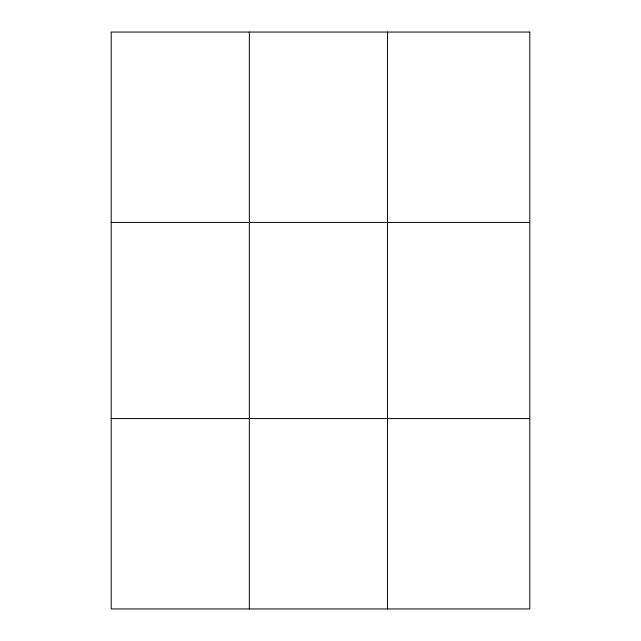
<?xml version="1.0" encoding="UTF-8"?>
<svg xmlns="http://www.w3.org/2000/svg" width="641" height="641" viewBox="0 0 641 641"><rect width="100%" height="100%" fill="white"/><g stroke="black" fill="none" stroke-linecap="round" stroke-linejoin="round"><path stroke-width="0.96" d="M249.341 608.95L249.341 32.05M387.476 608.95L387.476 32.05M111.205 222.427L529.795 222.427M111.205 418.573L529.795 418.573M529.795 32.05L529.795 608.95L111.205 608.95L111.205 32.05L529.795 32.05"/></g></svg>
